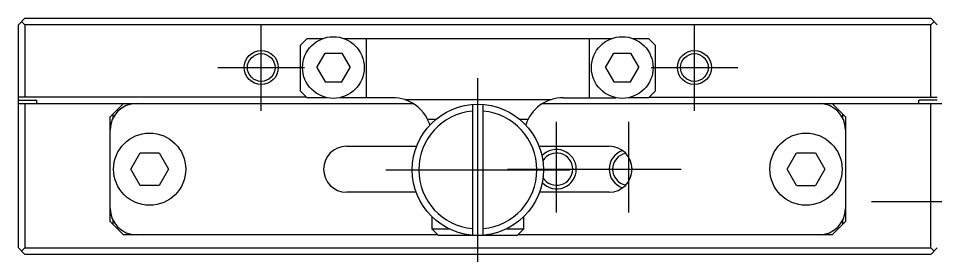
# Model space of a CAD drawing. Extents: x 0 to 350, y -8 to 204.
# Drawn here: x 39.8 to 109.7, y 185.9 to 204.5 of the extents above; entities that cross this region are included whole.
import ezdxf

# ---------------------------------------------------------------- set-up
doc = ezdxf.new("R2010")
doc.units = 0
doc.header["$LTSCALE"] = 0.5
doc.linetypes.add('CENTER', pattern=[50.8, 31.75, -6.35, 6.35, -6.35])
for name, color, linetype in [('MSM_CENTER', 1, 'CENTER'), ('MSM_CONTINUOUS', 7, 'CONTINUOUS'), ('MSM_NARROW', 5, 'CONTINUOUS')]:
    doc.layers.add(name, color=color, linetype=linetype)

msp = doc.modelspace()

# ---------------------------------------------------------------- linework, layer by layer
at = {"layer": 'MSM_CENTER'}
for p, q in [((58.344929, 197.45), (58.344929, 204.05)), ((91.344929, 197.45), (91.344929, 204.05)), ((55.044929, 200.75), (61.644929, 200.75)), ((88.044929, 200.75), (94.644929, 200.75)), ((74.844929, 185.95), (74.844929, 199.95)), ((80.844928, 189.701133), (80.844928, 196.612392)), ((86.344926, 189.701133), (86.344926, 196.612392)), ((67.844929, 192.95), (81.844929, 192.95)), ((77.105119, 193), (90.344926, 193)), ((169.844929, 190.5), (104.844929, 190.5))]:
    msp.add_line(p, q, dxfattribs=at)
at = {"layer": 'MSM_CONTINUOUS'}
for p, q in [((39.844929, 204), (40.344929, 204.5)), ((40.094929, 204.25), (40.344929, 204)), ((40.344929, 204.5), (109.344929, 204.5)), ((109.344929, 204.5), (109.844929, 204)), ((109.344929, 204), (109.594929, 204.25)), ((39.844929, 187), (39.844929, 204)), ((40.344929, 204), (40.344929, 198.5)), ((109.344929, 204), (40.344929, 204)), ((109.344929, 198.5), (109.344929, 204)), ((61.344929, 202.45), (61.844929, 202.95)), ((61.844929, 202.95), (63.018794, 202.95)), ((64.671065, 202.95), (85.018794, 202.95)), ((66.344929, 202.95), (66.344929, 198.45)), ((83.344929, 198.45), (83.344929, 202.95)), ((86.671065, 202.95), (87.844929, 202.95)), ((87.844929, 202.95), (88.344929, 202.45)), ((61.344929, 198.95), (61.344929, 202.45)), ((88.344929, 202.45), (88.344929, 198.95)), ((62.574759, 200.75), (63.209844, 201.85)), ((63.209844, 201.85), (64.480015, 201.85)), ((64.480015, 201.85), (65.1151, 200.75)), ((84.574759, 200.75), (85.209844, 201.85)), ((85.209844, 201.85), (86.480015, 201.85)), ((86.480015, 201.85), (87.1151, 200.75)), ((62.574759, 200.75), (63.209844, 199.65)), ((64.480015, 199.65), (65.1151, 200.75)), ((84.574759, 200.75), (85.209844, 199.65)), ((86.480015, 199.65), (87.1151, 200.75)), ((63.209844, 199.65), (64.480015, 199.65)), ((85.209844, 199.65), (86.480015, 199.65)), ((61.794929, 198.5), (39.844929, 198.5)), ((61.844929, 198.45), (61.344929, 198.95)), ((63.362747, 198.45), (61.844929, 198.45)), ((68.344929, 198.45), (64.327112, 198.45)), ((81.344929, 198.45), (85.362747, 198.45)), ((87.844929, 198.45), (86.327112, 198.45)), ((88.344929, 198.95), (87.844929, 198.45)), ((87.894929, 198.5), (109.844929, 198.5)), ((39.844929, 198.25), (41.244929, 198.25)), ((39.844929, 198), (69.925168, 198)), ((40.344929, 198), (40.344929, 187)), ((41.244929, 198), (41.244929, 198.25)), ((47.844929, 198), (47.044929, 197.2)), ((69.281679, 198.3), (80.40818, 198.3)), ((74.444929, 197.933974), (74.444929, 187.966026)), ((75.244929, 187.966026), (75.244929, 197.933974)), ((79.764948, 198), (124.344929, 198)), ((102.844929, 197), (101.844929, 198)), ((109.844929, 198.25), (108.444929, 198.25)), ((108.444929, 198), (108.444929, 198.25)), ((109.344929, 187), (109.344929, 198)), ((46.844929, 197), (47.044929, 197.2)), ((47.044929, 197.2), (47.044929, 196.87178)), ((102.644929, 196.87178), (102.644929, 197.2)), ((46.844929, 189), (46.844929, 197)), ((71.65471, 196.8), (71.024015, 196.8)), ((78.665844, 196.8), (78.035149, 196.8)), ((102.844929, 197), (102.844929, 189)), ((64.844929, 194.75), (70.180168, 194.75)), ((79.509691, 194.75), (84.844929, 194.75)), ((48.401554, 193), (49.123242, 194.25)), ((49.123242, 194.25), (50.566617, 194.25)), ((50.566617, 194.25), (51.288305, 193)), ((98.401554, 193), (99.123242, 194.25)), ((99.123242, 194.25), (100.566617, 194.25)), ((100.566617, 194.25), (101.288305, 193)), ((49.123242, 191.75), (48.401554, 193)), ((51.288305, 193), (50.566617, 191.75)), ((99.123242, 191.75), (98.401554, 193)), ((101.288305, 193), (100.566617, 191.75)), ((50.566617, 191.75), (49.123242, 191.75)), ((99.123242, 191.75), (100.566617, 191.75)), ((70.142802, 191.25), (64.844929, 191.25)), ((84.844929, 191.25), (79.547057, 191.25)), ((71.344929, 189.379286), (71.344929, 188.45)), ((78.344929, 188.45), (78.344929, 189.379286)), ((47.044929, 188.8), (46.844929, 189)), ((47.044929, 189.12822), (47.044929, 188.8)), ((47.044929, 188.8), (47.844929, 188)), ((101.844929, 188), (102.844929, 189)), ((102.644929, 188.8), (102.644929, 189.12822)), ((71.794929, 188), (47.844929, 188)), ((71.844929, 187.95), (71.344929, 188.45)), ((71.344929, 188.45), (72.66548, 188.45)), ((77.024379, 188.45), (78.344929, 188.45)), ((78.344929, 188.45), (77.844929, 187.95)), ((101.844929, 188), (77.894929, 188)), ((77.844929, 187.95), (71.844929, 187.95)), ((40.344929, 186.5), (39.844929, 187)), ((40.344929, 187), (40.094929, 186.75)), ((40.344929, 187), (109.344929, 187)), ((109.594929, 186.75), (109.344929, 187)), ((109.844929, 187), (109.344929, 186.5)), ((109.344929, 186.5), (40.344929, 186.5))]:
    msp.add_line(p, q, dxfattribs=at)
for centre, radius in [((63.844929, 200.75), 2.35), ((85.844929, 200.75), 2.35), ((58.34493, 200.75), 1.0565), ((91.34493, 200.75), 1.0565), ((74.844929, 192.95), 5), ((49.844929, 193), 2.75), ((99.844929, 193), 2.75)]:
    msp.add_circle(centre, radius, dxfattribs=at)
for centre, radius, start, end in [((68.344929, 195.45), 3, 71.805128, 90), ((81.344929, 195.45), 3, 90, 162.09600548), ((48.844929, 196), 2, 90, 180), ((68.344926, 195.449996), 3.000005, 26.743726, 71.805086), ((100.844929, 196), 2, 0, 90), ((74.844929, 192.95), 4.5, 95.099689, 264.900311), ((74.844929, 192.95), 4.5, 275.099689, 84.900311), ((68.344929, 195.45), 3, 17.903998, 26.743684), ((64.844929, 193), 1.75, 90, 270), ((84.844929, 193.000001), 1.75, 270, 90), ((84.844929, 193), 1.75, 270, 90), ((80.844927, 192.999999), 1.2295, 212.46557649, 148.48931221), ((86.344926, 192.999999), 1.2295, 100.92654568, 259.07330153), ((48.844929, 190), 2, 180, 270), ((100.844929, 190), 2, 270, 0)]:
    msp.add_arc(centre, radius, start, end, dxfattribs=at)
at = {"layer": 'MSM_NARROW'}
for centre in [(58.34493, 200.75), (91.34493, 200.75)]:
    msp.add_circle(centre, 1.3, dxfattribs=at)
for centre, start, end in [((80.844927, 192.999999), 223.06673287, 137.88815583), ((86.344926, 192.999999), 108.62915817, 251.37068904)]:
    msp.add_arc(centre, 1.5, start, end, dxfattribs=at)

doc.saveas('drawing.dxf')
